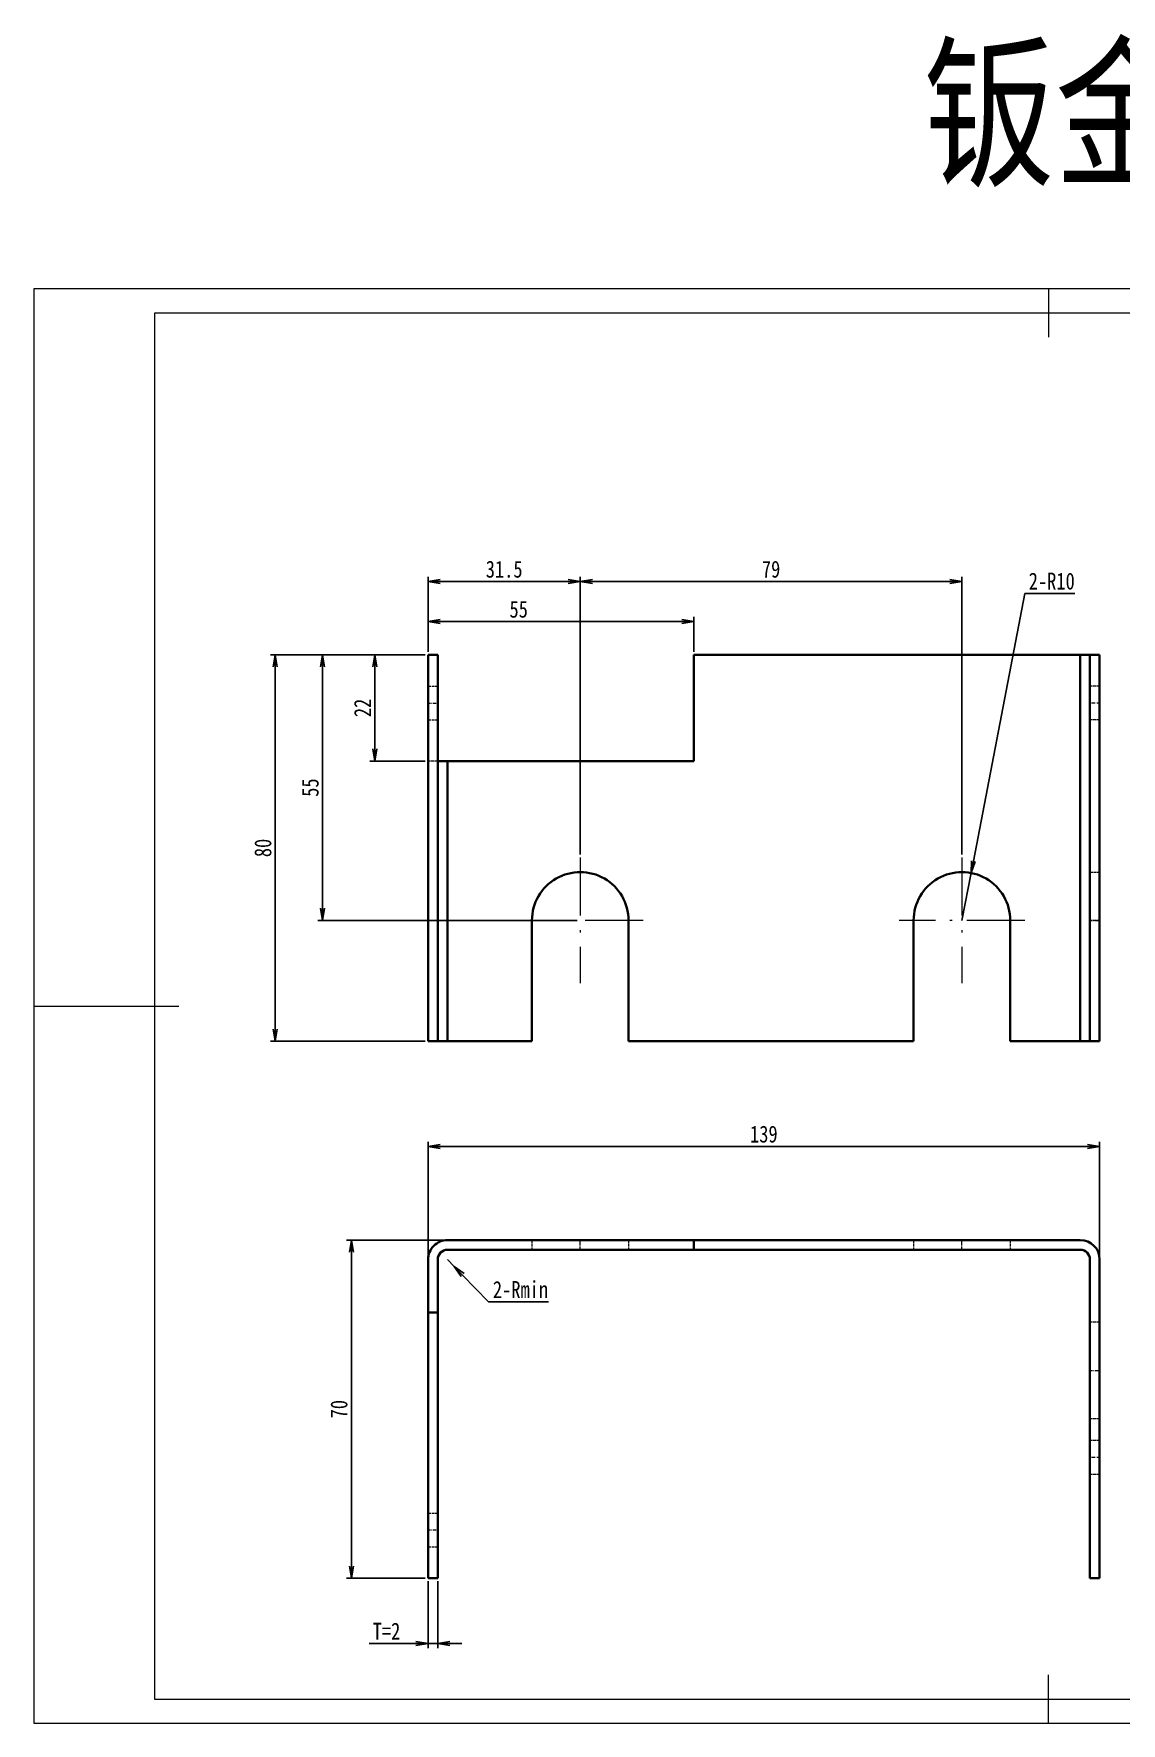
# Model space of a CAD drawing. Header units: millimetres. Extents: x -15766 to 80009, y -9701 to 15159.
# Drawn here: x -4335.4 to -4110.3, y 2838.5 to 3188.3 of the extents above; entities that cross this region are included whole.
import ezdxf

# ---------------------------------------------------------------- set-up
doc = ezdxf.new("R2010")
doc.units = ezdxf.units.MM
for name, pattern in [('CENTER-HOKUTO_1', [16, 13, -1, 1, -1]), ('DASHDOT', [18.5, 12, -3, 0.5, -3]), ('DASHED', [15, 12, -3]), ('HIDDEN-HOKUTO_1', [2, 1, -1])]:
    doc.linetypes.add(name, pattern=pattern)
doc.layers.get('DEFPOINTS').update_dxf_attribs({"lineweight": 18})
for name, color, linetype, lineweight in [('AM_7', 2, 'CENTER-HOKUTO_1', 18), ('AM_HID', 1, 'HIDDEN-HOKUTO_1', 18), ('AM_VIS', 7, 'Continuous', 18), ('CDRAFT0', 7, 'Continuous', 18), ('DIM', 253, 'Continuous', 20), ('title_frame', 7, 'Continuous', 18), ('word_dim', 9, 'Continuous', 18), ('粗实线层_1', 7, 'Continuous', 15)]:
    doc.layers.add(name, color=color, linetype=linetype, lineweight=lineweight)
doc.styles.add('DIM', font='', dxfattribs={"width": 0.8})
doc.styles.get('DIM').set_extended_font_data('NSimSun')
doc.dimstyles.new('1-1$0', dxfattribs={"dimtxt": 3.5, "dimasz": 2.5, "dimexe": 1, "dimexo": 0.625, "dimgap": 0.8, "dimtad": 1, "dimdsep": 46, "dimtxsty": 'DIM', "dimblk": 'OPEN', "dimcen": 0, "dimdle": 5, "dimclrd": 256, "dimclre": 256, "dimclrt": 3, "dimazin": 3, "dimtfac": 0.5, "dimtmove": 0, "dimatfit": 3, "dimldrblk": 'OPEN', "dimfxl": 0, "dimtolj": 1, "dimarcsym": 0})
doc.dimstyles.new('1-1$4', dxfattribs={"dimtxt": 3.5, "dimasz": 2.5, "dimexe": 1, "dimexo": 0.625, "dimgap": 0.8, "dimtad": 1, "dimtih": 1, "dimtoh": 1, "dimzin": 12, "dimdsep": 46, "dimtxsty": 'DIM', "dimblk": 'OPEN', "dimcen": 0, "dimdle": 5, "dimclrd": 256, "dimclre": 256, "dimclrt": 3, "dimazin": 3, "dimtfac": 0.5, "dimtmove": 0, "dimatfit": 3, "dimldrblk": 'OPEN', "dimfxl": 0, "dimtolj": 1, "dimarcsym": 0})

# ---------------------------------------------------------------- blocks, each defined once
blk = doc.blocks.new('*X1586')
at = {"layer": 'CDRAFT0'}
for p, q in [((420, 297), (0, 297)), ((0, 297), (0, 0)), ((420, 0), (420, 297)), ((0, 0), (420, 0))]:
    blk.add_line(p, q, dxfattribs=at)
at = {"layer": '粗实线层_1'}
for p, q in [((210, 297), (210, 287)), ((415, 292), (25, 292)), ((25, 292), (25, 5)), ((415, 5), (415, 292)), ((0, 148.5), (30, 148.5)), ((420, 148.5), (410, 148.5)), ((210, 0), (210, 10)), ((25, 5), (415, 5))]:
    blk.add_line(p, q, dxfattribs=at)
blk = doc.blocks.new('_OPEN')
at = {"color": 0, "linetype": 'ByBlock', "lineweight": -2}
for p, q in [((-1, 0.166667), (0, 0)), ((-1, -0.166667), (0, 0)), ((0, 0), (-1, 0))]:
    blk.add_line(p, q, dxfattribs=at)
blk = doc.blocks.new('*D1738')
at = {"layer": 'DEFPOINTS', "color": 0, "transparency": 16777216}
for p in [(-4269.65, 2938.51), (-4249.78, 2938.51), (-4253.78, 2868.51)]:
    blk.add_point(p, dxfattribs=at)
at = {"layer": 'word_dim', "linetype": 'Continuous', "lineweight": -2, "transparency": 16777216}
for p, q in [((-4250.4, 2938.51), (-4270.65, 2938.51)), ((-4269.65, 2871.01), (-4269.65, 2936.01)), ((-4254.4, 2868.51), (-4270.65, 2868.51))]:
    blk.add_line(p, q, dxfattribs=at)
at = {"layer": 'word_dim', "lineweight": -2, "transparency": 16777216, "xscale": 2.5, "yscale": 2.5, "zscale": 2.5}
for p, rotation in [((-4269.65, 2938.51), 90), ((-4269.65, 2868.51), 270)]:
    blk.add_blockref('_OPEN', p, dxfattribs=dict(at, rotation=rotation))
at = {"layer": 'word_dim', "color": 3, "transparency": 16777216, "insert": (-4272.2, 2903.51), "char_height": 3.5, "attachment_point": 5, "rotation": 90, "style": 'DIM'}
blk.add_mtext('\\A1;70', dxfattribs=at)
blk = doc.blocks.new('*D1739')
at = {"layer": 'DEFPOINTS', "color": 0, "transparency": 16777216}
for p in [(-4253.78, 2868.51), (-4251.78, 2868.51), (-4253.78, 2855)]:
    blk.add_point(p, dxfattribs=at)
at = {"layer": 'word_dim', "linetype": 'Continuous', "lineweight": -2, "transparency": 16777216}
for p, q in [((-4253.78, 2867.89), (-4253.78, 2854)), ((-4251.78, 2867.89), (-4251.78, 2854)), ((-4256.28, 2855), (-4265.99, 2855)), ((-4251.78, 2855), (-4253.78, 2855)), ((-4249.28, 2855), (-4246.78, 2855))]:
    blk.add_line(p, q, dxfattribs=at)
at = {"layer": 'word_dim', "lineweight": -2, "transparency": 16777216, "xscale": 2.5, "yscale": 2.5, "zscale": 2.5}
blk.add_blockref('_OPEN', (-4253.78, 2855), dxfattribs=at)
at = {"layer": 'word_dim', "lineweight": -2, "transparency": 16777216, "xscale": 2.5, "yscale": 2.5, "zscale": 2.5, "rotation": 180}
blk.add_blockref('_OPEN', (-4251.78, 2855), dxfattribs=at)
at = {"layer": 'word_dim', "color": 3, "transparency": 16777216, "insert": (-4262.38, 2857.55), "char_height": 3.5, "attachment_point": 5, "style": 'DIM'}
blk.add_mtext('\\A1;T=2', dxfattribs=at)
blk = doc.blocks.new('*D1740')
at = {"layer": 'DEFPOINTS', "color": 0, "transparency": 16777216}
for p in [(-4114.78, 2957.9), (-4253.78, 2934.51), (-4114.78, 2934.51)]:
    blk.add_point(p, dxfattribs=at)
at = {"layer": 'word_dim', "linetype": 'Continuous', "lineweight": -2, "transparency": 16777216}
for p, q in [((-4253.78, 2935.14), (-4253.78, 2958.9)), ((-4251.28, 2957.9), (-4117.28, 2957.9)), ((-4114.78, 2935.14), (-4114.78, 2958.9))]:
    blk.add_line(p, q, dxfattribs=at)
at = {"layer": 'word_dim', "lineweight": -2, "transparency": 16777216, "xscale": 2.5, "yscale": 2.5, "zscale": 2.5, "rotation": 180}
blk.add_blockref('_OPEN', (-4253.78, 2957.9), dxfattribs=at)
at = {"layer": 'word_dim', "lineweight": -2, "transparency": 16777216, "xscale": 2.5, "yscale": 2.5, "zscale": 2.5}
blk.add_blockref('_OPEN', (-4114.78, 2957.9), dxfattribs=at)
at = {"layer": 'word_dim', "color": 3, "transparency": 16777216, "insert": (-4184.28, 2960.45), "char_height": 3.5, "attachment_point": 5, "style": 'DIM'}
blk.add_mtext('\\A1;139', dxfattribs=at)
blk = doc.blocks.new('*D1741')
at = {"layer": 'DEFPOINTS', "color": 0, "transparency": 16777216}
for p in [(-4249.78, 2934.51), (-4248.38, 2933.08)]:
    blk.add_point(p, dxfattribs=at)
at = {"layer": 'word_dim', "linetype": 'Continuous', "lineweight": -2, "transparency": 16777216}
for p, q in [((-4249.78, 2934.51), (-4248.38, 2933.08)), ((-4241.26, 2925.74), (-4246.64, 2931.28)), ((-4228.84, 2925.74), (-4241.26, 2925.74))]:
    blk.add_line(p, q, dxfattribs=at)
at = {"layer": 'word_dim', "lineweight": -2, "transparency": 16777216, "xscale": 2.5, "yscale": 2.5, "zscale": 2.5, "rotation": 134.1638758387543}
blk.add_blockref('_OPEN', (-4248.38, 2933.08), dxfattribs=at)
at = {"layer": 'word_dim', "color": 3, "transparency": 16777216, "insert": (-4234.65, 2928.29), "char_height": 3.5, "attachment_point": 5, "style": 'DIM'}
blk.add_mtext('\\A1;2-Rmin', dxfattribs=at)
blk = doc.blocks.new('*D1742')
at = {"layer": 'DEFPOINTS', "color": 0, "transparency": 16777216}
for p in [(-4275.61, 3059.72), (-4253.78, 3059.72), (-4222.28, 3004.72)]:
    blk.add_point(p, dxfattribs=at)
at = {"layer": 'word_dim', "linetype": 'Continuous', "lineweight": -2, "transparency": 16777216}
for p, q in [((-4254.4, 3059.72), (-4276.61, 3059.72)), ((-4275.61, 3007.22), (-4275.61, 3057.22)), ((-4222.9, 3004.72), (-4276.61, 3004.72))]:
    blk.add_line(p, q, dxfattribs=at)
at = {"layer": 'word_dim', "lineweight": -2, "transparency": 16777216, "xscale": 2.5, "yscale": 2.5, "zscale": 2.5}
for p, rotation in [((-4275.61, 3059.72), 90), ((-4275.61, 3004.72), 270)]:
    blk.add_blockref('_OPEN', p, dxfattribs=dict(at, rotation=rotation))
at = {"layer": 'word_dim', "color": 3, "transparency": 16777216, "insert": (-4278.16, 3032.22), "char_height": 3.5, "attachment_point": 5, "rotation": 90, "style": 'DIM'}
blk.add_mtext('\\A1;55', dxfattribs=at)
blk = doc.blocks.new('*D1743')
at = {"layer": 'DEFPOINTS', "color": 0, "transparency": 16777216}
for p in [(-4253.78, 3059.72), (-4285.4, 2979.72), (-4253.78, 2979.72)]:
    blk.add_point(p, dxfattribs=at)
at = {"layer": 'word_dim', "linetype": 'Continuous', "lineweight": -2, "transparency": 16777216}
for p, q in [((-4254.4, 3059.72), (-4286.4, 3059.72)), ((-4285.4, 3057.22), (-4285.4, 2982.22)), ((-4254.4, 2979.72), (-4286.4, 2979.72))]:
    blk.add_line(p, q, dxfattribs=at)
at = {"layer": 'word_dim', "lineweight": -2, "transparency": 16777216, "xscale": 2.5, "yscale": 2.5, "zscale": 2.5}
for p, rotation in [((-4285.4, 3059.72), 90), ((-4285.4, 2979.72), 270)]:
    blk.add_blockref('_OPEN', p, dxfattribs=dict(at, rotation=rotation))
at = {"layer": 'word_dim', "color": 3, "transparency": 16777216, "insert": (-4287.95, 3019.72), "char_height": 3.5, "attachment_point": 5, "rotation": 90, "style": 'DIM'}
blk.add_mtext('\\A1;80', dxfattribs=at)
blk = doc.blocks.new('*D1744')
at = {"layer": 'DEFPOINTS', "color": 0, "transparency": 16777216}
for p in [(-4253.78, 3074.87), (-4253.78, 3059.72), (-4222.28, 3017.72)]:
    blk.add_point(p, dxfattribs=at)
at = {"layer": 'word_dim', "linetype": 'Continuous', "lineweight": -2, "transparency": 16777216}
for p, q in [((-4253.78, 3060.35), (-4253.78, 3075.87)), ((-4222.28, 3018.35), (-4222.28, 3075.87)), ((-4224.78, 3074.87), (-4251.28, 3074.87))]:
    blk.add_line(p, q, dxfattribs=at)
at = {"layer": 'word_dim', "lineweight": -2, "transparency": 16777216, "xscale": 2.5, "yscale": 2.5, "zscale": 2.5, "rotation": 180}
blk.add_blockref('_OPEN', (-4253.78, 3074.87), dxfattribs=at)
at = {"layer": 'word_dim', "lineweight": -2, "transparency": 16777216, "xscale": 2.5, "yscale": 2.5, "zscale": 2.5}
blk.add_blockref('_OPEN', (-4222.28, 3074.87), dxfattribs=at)
at = {"layer": 'word_dim', "color": 3, "transparency": 16777216, "insert": (-4238.03, 3077.42), "char_height": 3.5, "attachment_point": 5, "style": 'DIM'}
blk.add_mtext('\\A1;31.5', dxfattribs=at)
blk = doc.blocks.new('*D1745')
at = {"layer": 'DEFPOINTS', "color": 0, "transparency": 16777216}
for p in [(-4253.78, 3066.59), (-4253.78, 3059.72), (-4198.78, 3059.72)]:
    blk.add_point(p, dxfattribs=at)
at = {"layer": 'word_dim', "linetype": 'Continuous', "lineweight": -2, "transparency": 16777216}
for p, q in [((-4253.78, 3060.35), (-4253.78, 3067.59)), ((-4201.28, 3066.59), (-4251.28, 3066.59)), ((-4198.78, 3060.35), (-4198.78, 3067.59))]:
    blk.add_line(p, q, dxfattribs=at)
at = {"layer": 'word_dim', "lineweight": -2, "transparency": 16777216, "xscale": 2.5, "yscale": 2.5, "zscale": 2.5, "rotation": 180}
blk.add_blockref('_OPEN', (-4253.78, 3066.59), dxfattribs=at)
at = {"layer": 'word_dim', "lineweight": -2, "transparency": 16777216, "xscale": 2.5, "yscale": 2.5, "zscale": 2.5}
blk.add_blockref('_OPEN', (-4198.78, 3066.59), dxfattribs=at)
at = {"layer": 'word_dim', "color": 3, "transparency": 16777216, "insert": (-4235.02, 3069.14), "char_height": 3.5, "attachment_point": 5, "style": 'DIM'}
blk.add_mtext('\\A1;55', dxfattribs=at)
blk = doc.blocks.new('*D1746')
at = {"layer": 'DEFPOINTS', "color": 0, "transparency": 16777216}
for p in [(-4143.28, 3074.87), (-4222.28, 3017.72), (-4143.28, 3017.72)]:
    blk.add_point(p, dxfattribs=at)
at = {"layer": 'word_dim', "linetype": 'Continuous', "lineweight": -2, "transparency": 16777216}
for p, q in [((-4222.28, 3018.35), (-4222.28, 3075.87)), ((-4143.28, 3018.35), (-4143.28, 3075.87)), ((-4219.78, 3074.87), (-4145.78, 3074.87))]:
    blk.add_line(p, q, dxfattribs=at)
at = {"layer": 'word_dim', "lineweight": -2, "transparency": 16777216, "xscale": 2.5, "yscale": 2.5, "zscale": 2.5, "rotation": 180}
blk.add_blockref('_OPEN', (-4222.28, 3074.87), dxfattribs=at)
at = {"layer": 'word_dim', "lineweight": -2, "transparency": 16777216, "xscale": 2.5, "yscale": 2.5, "zscale": 2.5}
blk.add_blockref('_OPEN', (-4143.28, 3074.87), dxfattribs=at)
at = {"layer": 'word_dim', "color": 3, "transparency": 16777216, "insert": (-4182.78, 3077.42), "char_height": 3.5, "attachment_point": 5, "style": 'DIM'}
blk.add_mtext('\\A1;79', dxfattribs=at)
blk = doc.blocks.new('*D1747')
at = {"layer": 'DEFPOINTS', "color": 0, "transparency": 16777216}
for p in [(-4141.39, 3014.54), (-4143.28, 3004.72)]:
    blk.add_point(p, dxfattribs=at)
at = {"layer": 'word_dim', "linetype": 'Continuous', "lineweight": -2, "transparency": 16777216}
for p, q in [((-4130.26, 3072.4), (-4140.92, 3017)), ((-4119.91, 3072.4), (-4130.26, 3072.4)), ((-4143.28, 3004.72), (-4141.39, 3014.54))]:
    blk.add_line(p, q, dxfattribs=at)
at = {"layer": 'word_dim', "lineweight": -2, "transparency": 16777216, "xscale": 2.5, "yscale": 2.5, "zscale": 2.5, "rotation": 259.1138964276352}
blk.add_blockref('_OPEN', (-4141.39, 3014.54), dxfattribs=at)
at = {"layer": 'word_dim', "color": 3, "transparency": 16777216, "insert": (-4124.69, 3074.95), "char_height": 3.5, "attachment_point": 5, "style": 'DIM'}
blk.add_mtext('\\A1;2-R10', dxfattribs=at)
blk = doc.blocks.new('*D1756')
at = {"layer": 'DEFPOINTS', "color": 0, "transparency": 16777216}
for p in [(-4253.78, 3059.72), (-4264.8, 3037.72), (-4253.78, 3037.72)]:
    blk.add_point(p, dxfattribs=at)
at = {"layer": 'word_dim', "linetype": 'Continuous', "lineweight": -2, "transparency": 16777216}
for p, q in [((-4254.4, 3059.72), (-4265.8, 3059.72)), ((-4264.8, 3057.22), (-4264.8, 3040.22)), ((-4254.4, 3037.72), (-4265.8, 3037.72))]:
    blk.add_line(p, q, dxfattribs=at)
at = {"layer": 'word_dim', "lineweight": -2, "transparency": 16777216, "xscale": 2.5, "yscale": 2.5, "zscale": 2.5}
for p, rotation in [((-4264.8, 3059.72), 90), ((-4264.8, 3037.72), 270)]:
    blk.add_blockref('_OPEN', p, dxfattribs=dict(at, rotation=rotation))
at = {"layer": 'word_dim', "color": 3, "transparency": 16777216, "insert": (-4267.35, 3048.72), "char_height": 3.5, "attachment_point": 5, "rotation": 90, "style": 'DIM'}
blk.add_mtext('\\A1;22', dxfattribs=at)

msp = doc.modelspace()

# ---------------------------------------------------------------- linework, layer by layer
at = {"layer": 'AM_7', "color": 2, "linetype": 'DASHDOT', "lineweight": 13, "ltscale": 0.06001}
for p, q in [((-4253.97833, 3049.72022), (-4251.57794, 3049.72022)), ((-4114.57794, 3049.72022), (-4116.97833, 3049.72022)), ((-4116.97833, 3004.72022), (-4114.57794, 3004.72022)), ((-4116.97833, 2911.51184), (-4114.57794, 2911.51184)), ((-4114.57794, 2893.51184), (-4116.97833, 2893.51184)), ((-4253.97833, 2878.51184), (-4251.57794, 2878.51184))]:
    msp.add_line(p, q, dxfattribs=at)
at = {"layer": 'AM_7', "color": 2, "linetype": 'DASHDOT', "lineweight": 13}
for p, q in [((-4222.27716, 3017.72022), (-4222.27716, 2991.72022)), ((-4143.27716, 3017.72022), (-4143.27716, 2991.72022)), ((-4209.27716, 3004.72022), (-4235.27716, 3004.72022)), ((-4130.27716, 3004.72022), (-4156.27716, 3004.72022))]:
    msp.add_line(p, q, dxfattribs=at)
at = {"layer": 'AM_7', "color": 2, "linetype": 'DASHDOT', "lineweight": 13, "ltscale": 0.059998}
for p, q in [((-4222.27716, 2936.31189), (-4222.27716, 2938.71179)), ((-4143.27716, 2936.31189), (-4143.27716, 2938.71179))]:
    msp.add_line(p, q, dxfattribs=at)
at = {"layer": 'AM_HID', "color": 1, "linetype": 'DASHED', "lineweight": 13}
for p, q in [((-4118.77716, 3059.72022), (-4118.77716, 2979.72022)), ((-4249.77716, 3037.72022), (-4249.77716, 2979.72022))]:
    msp.add_line(p, q, dxfattribs=at)
at = {"layer": 'AM_HID', "color": 1, "linetype": 'DASHED', "lineweight": 13, "ltscale": 0.05}
for p, q in [((-4253.77716, 3053.22022), (-4251.77716, 3053.22022)), ((-4114.77716, 3053.22022), (-4116.77716, 3053.22022)), ((-4253.77716, 3046.22022), (-4251.77716, 3046.22022)), ((-4114.77716, 3046.22022), (-4116.77716, 3046.22022)), ((-4251.77716, 3037.72022), (-4253.77716, 3037.72022)), ((-4116.77716, 3014.72022), (-4114.77716, 3014.72022)), ((-4114.77716, 3004.72022), (-4116.77716, 3004.72022)), ((-4114.77716, 3004.72022), (-4116.77716, 3004.72022)), ((-4232.27716, 2938.51184), (-4232.27716, 2936.51184)), ((-4212.27716, 2938.51184), (-4212.27716, 2936.51184)), ((-4153.27716, 2938.51184), (-4153.27716, 2936.51184)), ((-4133.27716, 2938.51184), (-4133.27716, 2936.51184)), ((-4114.77716, 2921.51184), (-4116.77716, 2921.51184)), ((-4114.77716, 2901.51184), (-4116.77716, 2901.51184)), ((-4114.77716, 2897.01184), (-4116.77716, 2897.01184)), ((-4114.77716, 2890.01184), (-4116.77716, 2890.01184)), ((-4253.77716, 2882.01184), (-4251.77716, 2882.01184)), ((-4253.77716, 2875.01184), (-4251.77716, 2875.01184))]:
    msp.add_line(p, q, dxfattribs=at)
at = {"layer": 'AM_VIS', "color": 7, "lineweight": 35, "ltscale": 0.05}
for p, q in [((-4251.77716, 3059.72022), (-4253.77716, 3059.72022)), ((-4118.77716, 3059.72022), (-4116.77716, 3059.72022)), ((-4114.77716, 3059.72022), (-4116.77716, 3059.72022)), ((-4249.77716, 3037.72022), (-4251.77716, 3037.72022)), ((-4251.77716, 2979.72022), (-4253.77716, 2979.72022)), ((-4251.77716, 2979.72022), (-4249.77716, 2979.72022)), ((-4118.77716, 2979.72022), (-4116.77716, 2979.72022)), ((-4114.77716, 2979.72022), (-4116.77716, 2979.72022)), ((-4198.77716, 2936.51184), (-4198.77716, 2938.51184)), ((-4251.77716, 2923.51184), (-4253.77716, 2923.51184)), ((-4251.77716, 2868.51184), (-4253.77716, 2868.51184)), ((-4114.77716, 2868.51184), (-4116.77716, 2868.51184))]:
    msp.add_line(p, q, dxfattribs=at)
at = {"layer": 'AM_VIS', "color": 7, "lineweight": 35}
for p, q in [((-4253.77716, 3059.72022), (-4253.77716, 2979.72022)), ((-4251.77716, 3059.72022), (-4251.77716, 2979.72022)), ((-4118.77716, 3059.72022), (-4198.77716, 3059.72022)), ((-4198.77716, 3059.72022), (-4198.77716, 3037.72022)), ((-4118.77716, 3059.72022), (-4118.77716, 2979.72022)), ((-4116.77716, 3059.72022), (-4116.77716, 2979.72022)), ((-4114.77716, 3059.72022), (-4114.77716, 2979.72022)), ((-4249.77716, 3037.72022), (-4249.77716, 2979.72022)), ((-4249.77716, 3037.72022), (-4198.77716, 3037.72022)), ((-4232.27716, 3004.72022), (-4232.27716, 2979.72022)), ((-4212.27716, 3004.72022), (-4212.27716, 2979.72022)), ((-4153.27716, 2979.72022), (-4153.27716, 3004.72022)), ((-4133.27716, 2979.72022), (-4133.27716, 3004.72022)), ((-4153.27716, 2979.72022), (-4212.27716, 2979.72022)), ((-4249.77716, 2938.51184), (-4198.77716, 2938.51184)), ((-4249.77716, 2936.51184), (-4198.77716, 2936.51184)), ((-4118.77716, 2938.51184), (-4198.77716, 2938.51184)), ((-4118.77716, 2936.51184), (-4198.77716, 2936.51184)), ((-4116.77716, 2868.51184), (-4116.77716, 2934.51184)), ((-4114.77716, 2868.51184), (-4114.77716, 2934.51184)), ((-4253.77716, 2923.51184), (-4253.77716, 2868.51184)), ((-4251.77716, 2923.51184), (-4251.77716, 2868.51184))]:
    msp.add_line(p, q, dxfattribs=at)
at = {"layer": 'AM_VIS', "color": 7, "lineweight": 35, "ltscale": 0.4375}
msp.add_line((-4232.27716, 2979.72022), (-4249.77716, 2979.72022), dxfattribs=at)
at = {"layer": 'AM_VIS', "color": 7, "lineweight": 35, "ltscale": 0.3625}
msp.add_line((-4118.77716, 2979.72022), (-4133.27716, 2979.72022), dxfattribs=at)
at = {"layer": 'AM_VIS', "color": 7, "lineweight": 35, "ltscale": 0.275}
for p, q in [((-4253.77716, 2934.51184), (-4253.77716, 2923.51184)), ((-4251.77716, 2934.51184), (-4251.77716, 2923.51184))]:
    msp.add_line(p, q, dxfattribs=at)
at = {"layer": 'AM_VIS', "color": 7, "lineweight": 35}
for centre, radius, start, end in [((-4222.27716, 3004.72022), 10, 359.9999992, 180.000005), ((-4143.27716, 3004.72022), 10, 359.9999992, 180.000005), ((-4249.77716, 2934.51184), 4, 89.999982, 179.9999913), ((-4249.77716, 2934.51184), 2, 89.999982, 179.9999913), ((-4118.77716, 2934.51184), 4, 359.9999847, 89.999982), ((-4118.77716, 2934.51184), 2, 359.9999847, 89.999982)]:
    msp.add_arc(centre, radius, start, end, dxfattribs=at)

# ---------------------------------------------------------------- block references
at = {"layer": 'title_frame'}
msp.add_blockref('*X1586', (-4335.38515, 2838.48453), dxfattribs=at)

# ---------------------------------------------------------------- texts
at = {"layer": 'DIM', "insert": (-4151.30417, 3184.35701), "char_height": 25, "width": 104.980501, "attachment_point": 1, "style": 'DIM'}
msp.add_mtext('{\\C3;钣金}', dxfattribs=at)

# ---------------------------------------------------------------- dimensions: what is measured, and where the dimension line sits
at = {"layer": 'word_dim', "color": 3, "true_color": 0x00ff00}
for base, p1, p2, picture, middle in [((-4253.77716, 3074.8749), (-4222.27716, 3017.72022), (-4253.77716, 3059.72022), '*D1744', (-4238.02716, 3077.4249)), ((-4143.27716, 3074.8749), (-4222.27716, 3017.72022), (-4143.27716, 3017.72022), '*D1746', (-4182.77716, 3077.4249)), ((-4114.77716, 2957.90236), (-4253.77716, 2934.51184), (-4114.77716, 2934.51184), '*D1740', (-4184.27716, 2960.45236))]:
    dim = msp.add_linear_dim(base=base, p1=p1, p2=p2, dimstyle='1-1$0', dxfattribs=at)
    dim.commit()
    dim.dimension.update_dxf_attribs({"geometry": picture, "text_midpoint": middle})
dim = msp.add_radius_dim(center=(-4143.27716, 3004.72022), mpoint=(-4141.38859, 3014.54026), dimstyle='1-1$4', override={"dimpost": '2-R<>'}, dxfattribs=at)
dim.commit()
dim.dimension.update_dxf_attribs({"geometry": '*D1747', "text_midpoint": (-4124.68579, 3072.39879), "dimtype": 164})
dim = msp.add_linear_dim(base=(-4253.77716, 3066.58719), p1=(-4198.77716, 3059.72022), p2=(-4253.77716, 3059.72022), dimstyle='1-1$0', dxfattribs=at)
dim.commit()
dim.dimension.update_dxf_attribs({"geometry": '*D1745', "text_midpoint": (-4235.01846, 3066.58719), "dimtype": 160})
for base, p1, p2, picture, middle in [((-4285.40341, 2979.72022), (-4253.77716, 3059.72022), (-4253.77716, 2979.72022), '*D1743', (-4287.95341, 3019.72022)), ((-4275.61028, 3059.72022), (-4222.27716, 3004.72022), (-4253.77716, 3059.72022), '*D1742', (-4278.16028, 3032.22022)), ((-4264.80115, 3037.72022), (-4253.77716, 3059.72022), (-4253.77716, 3037.72022), '*D1756', (-4267.35115, 3048.72022)), ((-4269.64708, 2938.51184), (-4253.77716, 2868.51184), (-4249.77716, 2938.51184), '*D1738', (-4272.19708, 2903.51184))]:
    dim = msp.add_linear_dim(base=base, p1=p1, p2=p2, angle=90, dimstyle='1-1$0', dxfattribs=at)
    dim.commit()
    dim.dimension.update_dxf_attribs({"geometry": picture, "text_midpoint": middle})
dim = msp.add_radius_dim(center=(-4249.77716, 2934.51184), mpoint=(-4248.38374, 2933.07714), text='2-Rmin', dimstyle='1-1$4', dxfattribs=at)
dim.commit()
dim.dimension.update_dxf_attribs({"geometry": '*D1741', "text_midpoint": (-4234.65003, 2925.74243), "dimtype": 164})
dim = msp.add_linear_dim(base=(-4253.77716, 2855.00356), p1=(-4251.77716, 2868.51184), p2=(-4253.77716, 2868.51184), dimstyle='1-1$0', override={"dimpost": 'T=<>'}, dxfattribs=at)
dim.commit()
dim.dimension.update_dxf_attribs({"geometry": '*D1739', "text_midpoint": (-4262.38494, 2857.55356)})

doc.saveas('drawing.dxf')
